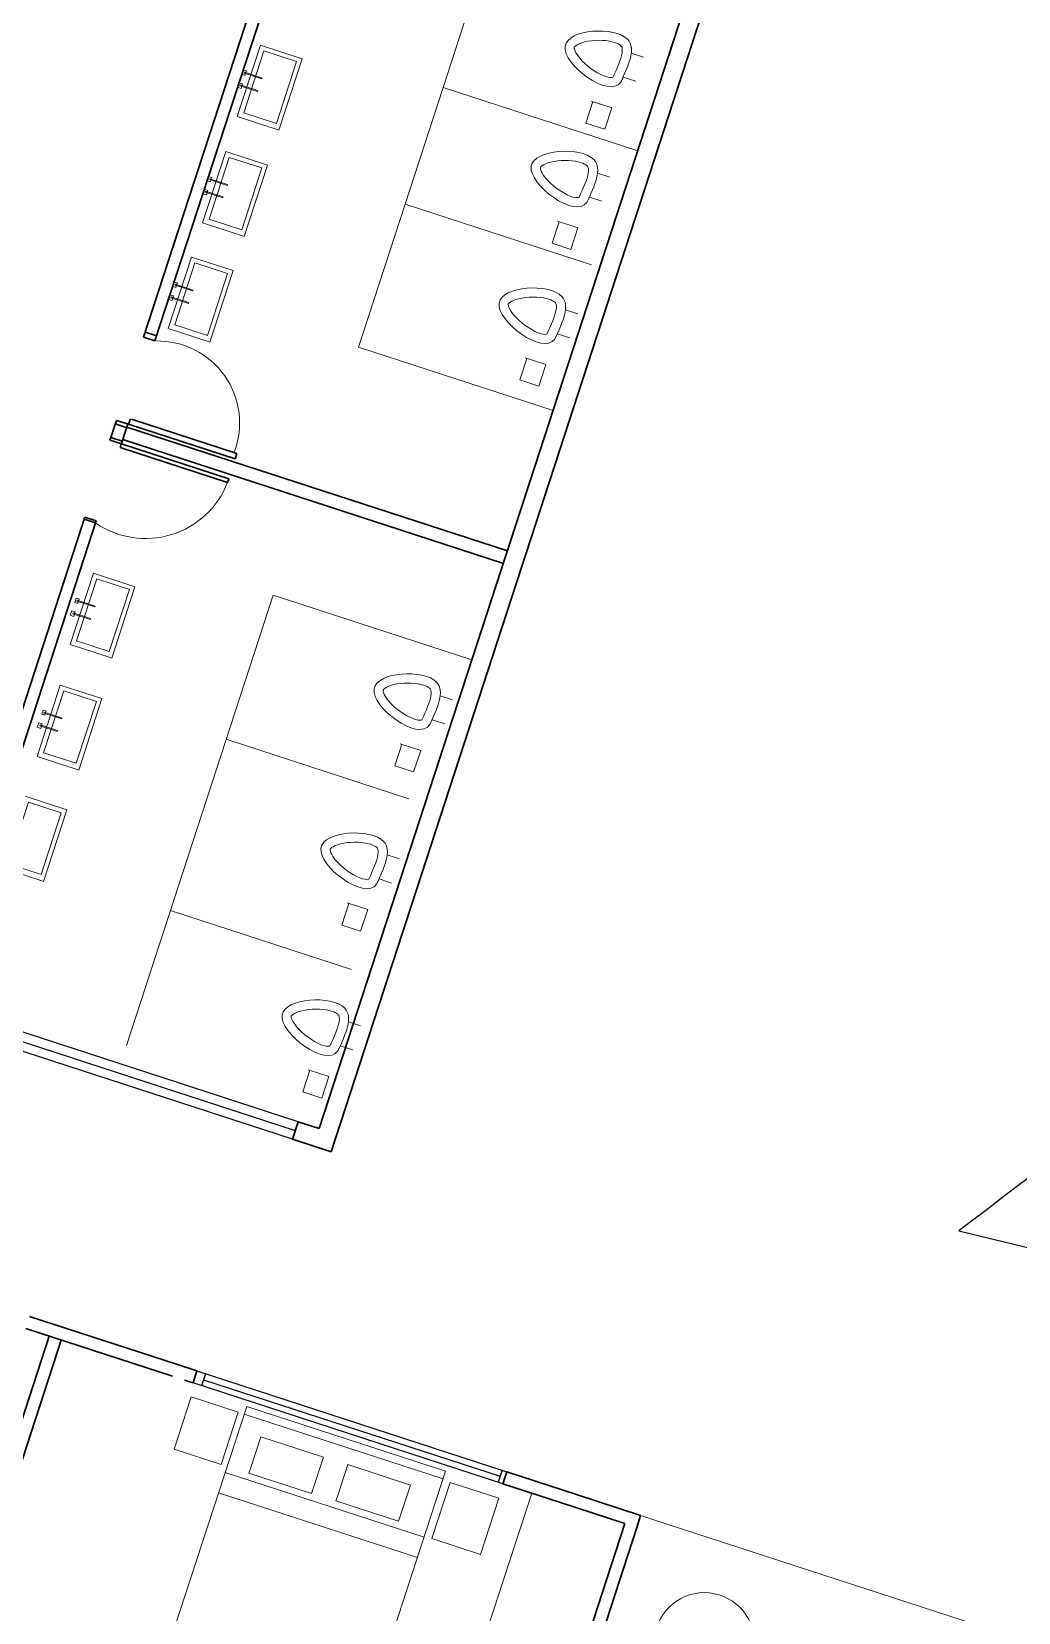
# Model space of a CAD drawing. Header units: metres. Extents: x 329311 to 330425, y 7396637 to 7397287.
# Drawn here: x 329847.75 to 329853.23, y 7397039.15 to 7397047.93 of the extents above; entities that cross this region are included whole.
import ezdxf

# ---------------------------------------------------------------- set-up
doc = ezdxf.new("R2010")
doc.units = ezdxf.units.M
doc.linetypes.add('CACHE2', pattern=[4.7625, 3.175, -1.5875])
doc.layers.get('0').update_dxf_attribs({"lineweight": 18})
for name, color, linetype, lineweight in [('AXES+POTEAUX', 6, 'CACHE2', 13), ('JANELAS', 5, 'Continuous', 25), ('LAYER01', 7, 'Continuous', 13), ('layout', 253, 'Continuous', 13), ('LINHAFINA', 7, 'Continuous', 15), ('LINHAGROSSA', 7, 'Continuous', 30)]:
    doc.layers.add(name, color=color, linetype=linetype, lineweight=lineweight)
doc.layers.add('VEGETAIS', color=3, linetype='Continuous')
pattern_1 = [(341.96263, (329827.33868, 7397103.38185), (0.0540704, 0.16604302), [0.127, -0.047625]), (71.96263, (329827.33868, 7397103.38185), (-0.16604302, 0.0540704), [0.127, -0.047625])]

msp = doc.modelspace()

# ---------------------------------------------------------------- hatches: boundary and pattern name
at = {"layer": 'AXES+POTEAUX'}
h = msp.add_hatch(dxfattribs=at)
h.set_pattern_fill('ANGLE', color=253, scale=0.025)
h.set_pattern_definition(pattern_1)
edge = h.paths.add_edge_path()
edge.add_line((329850.6521, 7397051.5264), (329866.1448, 7397046.453))
edge.add_line((329864.5976, 7397047.8459), (329852.057, 7397051.9296))
edge.add_line((329861.3389, 7397048.907), (329859.8397, 7397049.3952))
edge.add_line((329865.0576, 7397049.1489), (329864.5976, 7397047.8459))
edge.add_line((329866.1448, 7397046.453), (329866.4378, 7397047.3639))
edge.add_line((329866.4378, 7397047.3639), (329869.0187, 7397046.5336))
edge.add_line((329870.9492, 7397047.2304), (329865.0576, 7397049.1489))
edge.add_line((329869.0187, 7397046.5336), (329868.7254, 7397045.6064))
edge.add_line((329868.7254, 7397045.6064), (329874.2876, 7397043.8012))
edge.add_line((329875.0309, 7397044.4484), (329870.5214, 7397045.9169))
edge.add_line((329870.5214, 7397045.9169), (329870.9492, 7397047.2304))
edge.add_line((329874.2876, 7397043.8012), (329873.5994, 7397041.6878))
edge.add_line((329875.298, 7397041.1347), (329875.7585, 7397042.549))
edge.add_line((329875.7585, 7397042.549), (329876.1582, 7397042.4188))
edge.add_line((329876.1582, 7397042.4188), (329876.6974, 7397044.1394))
edge.add_line((329876.6974, 7397044.1394), (329876.5032, 7397044.1659))
edge.add_line((329876.5032, 7397044.1659), (329875.0889, 7397044.6264))
edge.add_line((329875.0889, 7397044.6264), (329875.0309, 7397044.4484))
edge.add_line((329873.5994, 7397041.6878), (329875.298, 7397041.1347))
edge.add_line((329848.3439, 7397053.2343), (329850.9292, 7397052.4026))
edge.add_line((329850.9292, 7397052.4026), (329850.6521, 7397051.5264))
edge.add_line((329852.057, 7397051.9296), (329852.4849, 7397053.2434))
edge.add_line((329852.4849, 7397053.2434), (329832.0228, 7397059.8777))
edge.add_line((329831.3186, 7397057.8526), (329848.0786, 7397052.3955))
edge.add_line((329848.0786, 7397052.3955), (329848.3439, 7397053.2343))
edge.add_line((329831.359, 7397057.8394), (329832.0229, 7397059.8644))
h = msp.add_hatch(dxfattribs=at)
h.set_pattern_fill('ANGLE', color=253, scale=0.025)
h.set_pattern_definition(pattern_1)
edge = h.paths.add_edge_path()
edge.add_line((329826.7385, 7397041.2079), (329842.2426, 7397036.1779))
edge.add_line((329846.8442, 7397037.6251), (329826.8826, 7397044.0928))
edge.add_line((329826.7385, 7397041.2079), (329826.8826, 7397044.0928))
edge.add_line((329844.8123, 7397035.297), (329860.3047, 7397030.2222))
edge.add_line((329859.606, 7397032.0674), (329846.4153, 7397036.308))
edge.add_line((329845.088, 7397036.1686), (329844.8123, 7397035.297))
edge.add_line((329842.5027, 7397037.0002), (329845.088, 7397036.1686))
edge.add_line((329846.4153, 7397036.308), (329846.8442, 7397037.6251))
edge.add_line((329862.8868, 7397029.3806), (329868.6707, 7397027.4942))
edge.add_line((329868.6707, 7397027.4942), (329868.1393, 7397025.8622))
edge.add_line((329868.1393, 7397025.8622), (329869.8371, 7397025.3093))
edge.add_line((329869.8371, 7397025.3093), (329870.2976, 7397026.7236))
edge.add_line((329870.4296, 7397026.6807), (329870.9966, 7397028.5012))
edge.add_line((329870.9966, 7397028.5012), (329869.4474, 7397029.0057))
edge.add_line((329869.3891, 7397028.8268), (329864.8797, 7397030.2953))
edge.add_line((329864.8797, 7397030.2953), (329865.243, 7397031.6298))
edge.add_line((329865.243, 7397031.6298), (329860.0176, 7397033.3314))
edge.add_line((329860.0176, 7397033.3314), (329859.606, 7397032.0674))
edge.add_line((329860.3047, 7397030.2222), (329860.5922, 7397031.1312))
edge.add_line((329860.5922, 7397031.1312), (329863.1775, 7397030.2996))
edge.add_line((329863.1775, 7397030.2996), (329862.8868, 7397029.3806))
edge.add_line((329842.2426, 7397036.1779), (329842.5027, 7397037.0002))
edge.add_line((329869.4474, 7397029.0057), (329869.3891, 7397028.8268))

# ---------------------------------------------------------------- linework, layer by layer
for centre, radius, start, end in [((329848.4461, 7397045.7541), 0.4568, 339.0331, 91.15624), ((329848.3805, 7397045.6021), 0.4886, 235.38384, 338.81012)]:
    msp.add_arc(centre, radius, start, end)
at = {"layer": 'JANELAS'}
for p, q in [((329847.4659, 7397042.3939), (329849.2121, 7397041.8253)), ((329849.2279, 7397041.8737), (329847.4817, 7397042.4424)), ((329849.1964, 7397041.7768), (329847.4501, 7397042.3454)), ((329848.666, 7397040.4891), (329850.3871, 7397039.9286)), ((329848.7127, 7397040.4738), (329848.691, 7397040.4072)), ((329850.3654, 7397039.862), (329848.6443, 7397040.4224)), ((329848.7019, 7397040.4405), (329850.3491, 7397039.9041)), ((329850.36, 7397039.9374), (329850.3383, 7397039.8708))]:
    msp.add_line(p, q, dxfattribs=at)
at = {"layer": 'LAYER01'}
for p, q in [((329850.0326, 7397047.6182), (329850.2545, 7397048.2996)), ((329849.8217, 7397046.9706), (329850.0326, 7397047.6182)), ((329851.1137, 7397047.2662), (329850.0326, 7397047.6182)), ((329849.8217, 7397046.9706), (329849.563, 7397046.1761)), ((329850.8565, 7397046.6336), (329849.8217, 7397046.9706)), ((329849.563, 7397046.1761), (329850.6441, 7397045.824)), ((329849.0885, 7397044.7983), (329848.2738, 7397042.2965)), ((329850.1929, 7397044.4387), (329849.0885, 7397044.7983)), ((329848.828, 7397043.9983), (329849.8421, 7397043.6681)), ((329848.5183, 7397043.0472), (329849.5249, 7397042.7194))]:
    msp.add_line(p, q, dxfattribs=at)
at = {"layer": 'layout'}
for p, q in [((329848.8897, 7397047.4578), (329849.0188, 7397047.8543)), ((329849.0188, 7397047.8543), (329849.2501, 7397047.7789)), ((329849.2501, 7397047.7789), (329849.1208, 7397047.3816)), ((329851.1464, 7397047.7878), (329851.0782, 7397047.81)), ((329848.916, 7397047.6918), (329848.9236, 7397047.7151)), ((329848.9335, 7397047.6861), (329848.916, 7397047.6918)), ((329848.9236, 7397047.7151), (329848.9425, 7397047.709)), ((329848.9292, 7397047.7034), (329848.9277, 7397047.6989)), ((329848.928, 7397047.6988), (329849.0269, 7397047.6666)), ((329849.0284, 7397047.6711), (329848.9292, 7397047.7034)), ((329848.9398, 7397047.7099), (329848.9319, 7397047.6866)), ((329849.0269, 7397047.6666), (329849.0284, 7397047.6711)), ((329851.1029, 7397047.6542), (329851.0331, 7397047.6769)), ((329848.8911, 7397047.6201), (329848.8991, 7397047.6449)), ((329848.9107, 7397047.6137), (329848.8911, 7397047.6201)), ((329848.8991, 7397047.6449), (329848.9188, 7397047.6385)), ((329848.9065, 7397047.6338), (329848.9046, 7397047.6281)), ((329848.9046, 7397047.6281), (329849.0018, 7397047.5965)), ((329849.0037, 7397047.6022), (329848.9065, 7397047.6338)), ((329848.9188, 7397047.6385), (329848.9107, 7397047.6137)), ((329849.0018, 7397047.5965), (329849.0037, 7397047.6022)), ((329850.8648, 7397047.5407), (329850.8258, 7397047.421)), ((329850.9697, 7397047.5065), (329850.8556, 7397047.5437)), ((329850.9307, 7397047.3869), (329850.9697, 7397047.5065)), ((329849.1118, 7397047.3855), (329848.8897, 7397047.4578)), ((329850.8258, 7397047.421), (329850.9307, 7397047.3869)), ((329849.1208, 7397047.3816), (329849.1118, 7397047.3855)), ((329848.6972, 7397046.8665), (329848.8263, 7397047.2629)), ((329848.8263, 7397047.2629), (329849.0576, 7397047.1876)), ((329849.0576, 7397047.1876), (329848.9282, 7397046.7903)), ((329850.9586, 7397047.1203), (329850.8904, 7397047.1425)), ((329848.6985, 7397047.0288), (329848.7066, 7397047.0536)), ((329848.7066, 7397047.0536), (329848.7262, 7397047.0472)), ((329848.7262, 7397047.0472), (329848.7182, 7397047.0224)), ((329848.7235, 7397047.1005), (329848.7311, 7397047.1238)), ((329848.7409, 7397047.0948), (329848.7235, 7397047.1005)), ((329848.7311, 7397047.1238), (329848.75, 7397047.1176)), ((329848.7366, 7397047.1121), (329848.7351, 7397047.1075)), ((329848.7354, 7397047.1074), (329848.8343, 7397047.0752)), ((329848.8358, 7397047.0798), (329848.7366, 7397047.1121)), ((329848.7472, 7397047.1185), (329848.7393, 7397047.0953)), ((329848.8343, 7397047.0752), (329848.8358, 7397047.0798)), ((329848.7182, 7397047.0224), (329848.6985, 7397047.0288)), ((329848.7139, 7397047.0425), (329848.7121, 7397047.0368)), ((329848.7121, 7397047.0368), (329848.8093, 7397047.0051)), ((329848.8111, 7397047.0108), (329848.7139, 7397047.0425)), ((329848.8093, 7397047.0051), (329848.8111, 7397047.0108)), ((329850.9151, 7397046.9866), (329850.8453, 7397047.0094)), ((329850.677, 7397046.8732), (329850.638, 7397046.7535)), ((329850.7818, 7397046.839), (329850.6678, 7397046.8762)), ((329848.9192, 7397046.7942), (329848.6972, 7397046.8665)), ((329848.9282, 7397046.7903), (329848.9192, 7397046.7942)), ((329850.7429, 7397046.7193), (329850.7818, 7397046.839)), ((329850.638, 7397046.7535), (329850.7429, 7397046.7193)), ((329848.5063, 7397046.2803), (329848.6354, 7397046.6767)), ((329848.6354, 7397046.6767), (329848.8667, 7397046.6014)), ((329848.5326, 7397046.5143), (329848.5402, 7397046.5376)), ((329848.5402, 7397046.5376), (329848.5591, 7397046.5315)), ((329848.5457, 7397046.5259), (329848.5442, 7397046.5214)), ((329848.5445, 7397046.5213), (329848.6434, 7397046.4891)), ((329848.6449, 7397046.4936), (329848.5457, 7397046.5259)), ((329848.5563, 7397046.5324), (329848.5485, 7397046.5091)), ((329848.8667, 7397046.6014), (329848.7373, 7397046.2041)), ((329848.5076, 7397046.4426), (329848.5157, 7397046.4674)), ((329848.5273, 7397046.4362), (329848.5076, 7397046.4426)), ((329848.5157, 7397046.4674), (329848.5354, 7397046.461)), ((329848.5231, 7397046.4563), (329848.5212, 7397046.4506)), ((329848.5212, 7397046.4506), (329848.6184, 7397046.419)), ((329848.6202, 7397046.4247), (329848.5231, 7397046.4563)), ((329848.5354, 7397046.461), (329848.5273, 7397046.4362)), ((329848.55, 7397046.5086), (329848.5326, 7397046.5143)), ((329848.6434, 7397046.4891), (329848.6449, 7397046.4936)), ((329848.6184, 7397046.419), (329848.6202, 7397046.4247)), ((329850.7804, 7397046.361), (329850.7121, 7397046.3832)), ((329848.7283, 7397046.208), (329848.5063, 7397046.2803)), ((329848.7373, 7397046.2041), (329848.7283, 7397046.208)), ((329850.7369, 7397046.2274), (329850.667, 7397046.2501)), ((329850.4987, 7397046.1139), (329850.4598, 7397045.9942)), ((329850.6036, 7397046.0798), (329850.4895, 7397046.1169)), ((329850.4598, 7397045.9942), (329850.5646, 7397045.9601)), ((329850.5646, 7397045.9601), (329850.6036, 7397046.0798)), ((329847.9612, 7397044.5248), (329848.0903, 7397044.9213)), ((329848.0903, 7397044.9213), (329848.3216, 7397044.8459)), ((329847.9875, 7397044.7588), (329847.9951, 7397044.7821)), ((329847.9951, 7397044.7821), (329848.014, 7397044.776)), ((329848.0006, 7397044.7704), (329847.9991, 7397044.7659)), ((329847.9994, 7397044.7658), (329848.0983, 7397044.7336)), ((329848.0998, 7397044.7381), (329848.0006, 7397044.7704)), ((329848.0112, 7397044.7769), (329848.0034, 7397044.7536)), ((329848.3216, 7397044.8459), (329848.1922, 7397044.4486)), ((329847.9625, 7397044.6871), (329847.9706, 7397044.7119)), ((329847.9822, 7397044.6807), (329847.9625, 7397044.6871)), ((329847.9706, 7397044.7119), (329847.9903, 7397044.7055)), ((329847.978, 7397044.7008), (329847.9761, 7397044.6951)), ((329847.9761, 7397044.6951), (329848.0733, 7397044.6635)), ((329848.0751, 7397044.6692), (329847.978, 7397044.7008)), ((329847.9903, 7397044.7055), (329847.9822, 7397044.6807)), ((329848.005, 7397044.7531), (329847.9875, 7397044.7588)), ((329848.0983, 7397044.7336), (329848.0998, 7397044.7381)), ((329848.0733, 7397044.6635), (329848.0751, 7397044.6692)), ((329848.1833, 7397044.4525), (329847.9612, 7397044.5248)), ((329848.1922, 7397044.4486), (329848.1833, 7397044.4525)), ((329847.7778, 7397043.903), (329847.9069, 7397044.2994)), ((329847.9069, 7397044.2994), (329848.1382, 7397044.2241)), ((329850.0851, 7397044.2175), (329850.0169, 7397044.2397)), ((329847.8041, 7397044.137), (329847.8117, 7397044.1603)), ((329847.8117, 7397044.1603), (329847.8306, 7397044.1542)), ((329847.8173, 7397044.1486), (329847.8158, 7397044.1441)), ((329847.9164, 7397044.1163), (329847.8173, 7397044.1486)), ((329847.8279, 7397044.1551), (329847.82, 7397044.1318)), ((329848.1382, 7397044.2241), (329848.0089, 7397043.8268)), ((329847.7792, 7397044.0653), (329847.7872, 7397044.0901)), ((329847.7988, 7397044.0589), (329847.7792, 7397044.0653)), ((329847.7872, 7397044.0901), (329847.8069, 7397044.0837)), ((329847.7946, 7397044.079), (329847.7927, 7397044.0733)), ((329847.7927, 7397044.0733), (329847.8899, 7397044.0417)), ((329847.8918, 7397044.0474), (329847.7946, 7397044.079)), ((329847.8069, 7397044.0837), (329847.7988, 7397044.0589)), ((329847.8216, 7397044.1313), (329847.8041, 7397044.137)), ((329847.8161, 7397044.144), (329847.915, 7397044.1118)), ((329847.915, 7397044.1118), (329847.9164, 7397044.1163)), ((329850.0416, 7397044.0838), (329849.9718, 7397044.1066)), ((329847.8899, 7397044.0417), (329847.8918, 7397044.0474)), ((329849.9083, 7397043.9362), (329849.7943, 7397043.9734)), ((329847.9999, 7397043.8307), (329847.7778, 7397043.903)), ((329849.8035, 7397043.9704), (329849.7645, 7397043.8507)), ((329849.8693, 7397043.8165), (329849.9083, 7397043.9362)), ((329848.0089, 7397043.8268), (329847.9999, 7397043.8307)), ((329849.7645, 7397043.8507), (329849.8693, 7397043.8165)), ((329847.712, 7397043.6814), (329847.9433, 7397043.6061)), ((329847.9433, 7397043.6061), (329847.814, 7397043.2088)), ((329847.805, 7397043.2126), (329847.5829, 7397043.2849)), ((329849.7906, 7397043.3332), (329849.7224, 7397043.3554)), ((329847.814, 7397043.2088), (329847.805, 7397043.2126)), ((329849.7471, 7397043.1996), (329849.6773, 7397043.2223)), ((329849.509, 7397043.0861), (329849.47, 7397042.9664)), ((329849.6139, 7397043.052), (329849.4998, 7397043.0891)), ((329849.5749, 7397042.9323), (329849.6139, 7397043.052)), ((329849.47, 7397042.9664), (329849.5749, 7397042.9323)), ((329849.575, 7397042.4063), (329849.5068, 7397042.4285)), ((329849.5315, 7397042.2726), (329849.4617, 7397042.2954)), ((329849.2934, 7397042.1592), (329849.2544, 7397042.0395)), ((329849.3982, 7397042.125), (329849.2842, 7397042.1622)), ((329849.3593, 7397042.0053), (329849.3982, 7397042.125)), ((329849.2544, 7397042.0395), (329849.3593, 7397042.0053)), ((329848.449, 7397038.7783), (329848.942, 7397040.2922)), ((329848.942, 7397040.2922), (329850.0467, 7397039.9325)), ((329848.928, 7397040.2492), (329850.0327, 7397039.8895)), ((329849.0205, 7397040.1233), (329848.963, 7397039.9469)), ((329849.3682, 7397040.0101), (329849.0205, 7397040.1233)), ((329848.963, 7397039.9469), (329848.9546, 7397039.9221)), ((329849.3027, 7397039.8088), (329849.3682, 7397040.0101)), ((329849.5033, 7397039.9688), (329849.4459, 7397039.7924)), ((329849.8511, 7397039.8556), (329849.5033, 7397039.9688)), ((329849.9275, 7397039.5663), (329848.8228, 7397039.926)), ((329848.9546, 7397039.9221), (329849.3027, 7397039.8088)), ((329850.0467, 7397039.9325), (329849.5537, 7397038.4186)), ((329849.7855, 7397039.6543), (329849.8511, 7397039.8556)), ((329849.8905, 7397039.4527), (329848.7858, 7397039.8125)), ((329849.4459, 7397039.7924), (329849.4375, 7397039.7677)), ((329849.4375, 7397039.7677), (329849.7855, 7397039.6543)), ((329849.8148, 7397037.6284), (329850.5252, 7397039.8099))]:
    msp.add_line(p, q, dxfattribs=at)
for points in [[(329848.9259, 7397047.4784), (329849.0379, 7397047.8222), (329849.2189, 7397047.7633), (329849.1069, 7397047.4195)], [(329848.7334, 7397046.8871), (329848.8453, 7397047.2309), (329849.0263, 7397047.1719), (329848.9144, 7397046.8282)], [(329848.5425, 7397046.3009), (329848.6544, 7397046.6447), (329848.8354, 7397046.5858), (329848.7235, 7397046.242)], [(329847.9974, 7397044.5454), (329848.1093, 7397044.8892), (329848.2903, 7397044.8303), (329848.1784, 7397044.4865)], [(329847.814, 7397043.9236), (329847.926, 7397044.2674), (329848.107, 7397044.2085), (329847.995, 7397043.8647)], [(329847.6191, 7397043.3056), (329847.7311, 7397043.6493), (329847.9121, 7397043.5904), (329847.8001, 7397043.2466)], [(329848.8949, 7397040.2594), (329848.633, 7397040.3447), (329848.5387, 7397040.0553), (329848.8006, 7397039.97)], [(329850.3418, 7397039.7821), (329850.0715, 7397039.8701), (329849.97, 7397039.5584), (329850.2403, 7397039.4704)]]:
    msp.add_lwpolyline(points, close=True, dxfattribs=at)
msp.add_circle((329851.4842, 7397038.9795), 0.2781, dxfattribs=at)
for points in [[(329851.0331, 7397047.6769), (329851.0192, 7397047.6482), (329850.7104, 7397047.8481), (329851.0583, 7397047.8855), (329851.0192, 7397047.6482)], [(329850.8453, 7397047.0094), (329850.8314, 7397046.9807), (329850.5226, 7397047.1805), (329850.8705, 7397047.218), (329850.8314, 7397046.9807)], [(329850.667, 7397046.2501), (329850.6532, 7397046.2214), (329850.3444, 7397046.4213), (329850.6922, 7397046.4587), (329850.6532, 7397046.2214)], [(329849.9718, 7397044.1066), (329849.9579, 7397044.0779), (329849.6491, 7397044.2777), (329849.9969, 7397044.3152), (329849.9579, 7397044.0779)], [(329849.6773, 7397043.2223), (329849.6634, 7397043.1936), (329849.3546, 7397043.3935), (329849.7025, 7397043.4309), (329849.6634, 7397043.1936)], [(329849.4617, 7397042.2954), (329849.4478, 7397042.2667), (329849.139, 7397042.4666), (329849.4869, 7397042.504), (329849.4478, 7397042.2667)]]:
    msp.add_spline(points, degree=3, dxfattribs=at)
for points in [[(329850.9757, 7397047.6758), (329850.974, 7397047.6749), (329850.9621, 7397047.6723), (329850.9022, 7397047.6888), (329850.8425, 7397047.7271), (329850.7894, 7397047.7833), (329850.7776, 7397047.799), (329850.763, 7397047.8253), (329850.7609, 7397047.8356), (329850.7609, 7397047.8425), (329850.7603, 7397047.8416), (329850.7694, 7397047.8514), (329850.7831, 7397047.8605), (329850.8438, 7397047.8811), (329850.9078, 7397047.8851), (329850.9769, 7397047.8728), (329850.9946, 7397047.867), (329851.0181, 7397047.8547), (329851.0221, 7397047.8502), (329851.0276, 7397047.8401), (329851.0297, 7397047.8293), (329851.0214, 7397047.7775), (329850.9999, 7397047.7276), (329850.9757, 7397047.6758)], [(329850.7879, 7397047.0083), (329850.7862, 7397047.0074), (329850.7743, 7397047.0048), (329850.7144, 7397047.0213), (329850.6546, 7397047.0596), (329850.6016, 7397047.1158), (329850.5898, 7397047.1314), (329850.5752, 7397047.1578), (329850.5731, 7397047.1681), (329850.573, 7397047.175), (329850.5725, 7397047.1741), (329850.5816, 7397047.1839), (329850.5953, 7397047.193), (329850.656, 7397047.2135), (329850.72, 7397047.2176), (329850.789, 7397047.2053), (329850.8068, 7397047.1995), (329850.8303, 7397047.1872), (329850.8343, 7397047.1826), (329850.8398, 7397047.1726), (329850.8419, 7397047.1618), (329850.8336, 7397047.1099), (329850.8121, 7397047.0601), (329850.7879, 7397047.0083)], [(329850.6097, 7397046.249), (329850.608, 7397046.2481), (329850.596, 7397046.2455), (329850.5362, 7397046.262), (329850.4764, 7397046.3003), (329850.4233, 7397046.3565), (329850.4115, 7397046.3722), (329850.397, 7397046.3985), (329850.3948, 7397046.4088), (329850.3948, 7397046.4157), (329850.3943, 7397046.4148), (329850.4034, 7397046.4247), (329850.4171, 7397046.4337), (329850.4777, 7397046.4543), (329850.5417, 7397046.4583), (329850.6108, 7397046.446), (329850.6285, 7397046.4402), (329850.6521, 7397046.4279), (329850.6561, 7397046.4234), (329850.6615, 7397046.4133), (329850.6637, 7397046.4025), (329850.6553, 7397046.3507), (329850.6338, 7397046.3008), (329850.6097, 7397046.249)], [(329849.9144, 7397044.1055), (329849.9127, 7397044.1046), (329849.9008, 7397044.102), (329849.8409, 7397044.1185), (329849.7811, 7397044.1568), (329849.728, 7397044.213), (329849.7163, 7397044.2287), (329849.7017, 7397044.255), (329849.6995, 7397044.2653), (329849.6995, 7397044.2722), (329849.699, 7397044.2713), (329849.7081, 7397044.2811), (329849.7218, 7397044.2902), (329849.7824, 7397044.3107), (329849.8464, 7397044.3148), (329849.9155, 7397044.3025), (329849.9333, 7397044.2967), (329849.9568, 7397044.2844), (329849.9608, 7397044.2798), (329849.9662, 7397044.2698), (329849.9684, 7397044.259), (329849.96, 7397044.2071), (329849.9386, 7397044.1573), (329849.9144, 7397044.1055)], [(329849.6199, 7397043.2212), (329849.6182, 7397043.2203), (329849.6063, 7397043.2177), (329849.5464, 7397043.2342), (329849.4867, 7397043.2725), (329849.4336, 7397043.3287), (329849.4218, 7397043.3444), (329849.4072, 7397043.3707), (329849.4051, 7397043.381), (329849.4051, 7397043.3879), (329849.4045, 7397043.387), (329849.4136, 7397043.3969), (329849.4273, 7397043.4059), (329849.488, 7397043.4265), (329849.552, 7397043.4305), (329849.6211, 7397043.4182), (329849.6388, 7397043.4124), (329849.6623, 7397043.4001), (329849.6663, 7397043.3956), (329849.6718, 7397043.3855), (329849.6739, 7397043.3747), (329849.6656, 7397043.3229), (329849.6441, 7397043.273), (329849.6199, 7397043.2212)], [(329849.4043, 7397042.2943), (329849.4026, 7397042.2934), (329849.3907, 7397042.2908), (329849.3308, 7397042.3073), (329849.2711, 7397042.3456), (329849.218, 7397042.4018), (329849.2062, 7397042.4175), (329849.1916, 7397042.4438), (329849.1895, 7397042.4541), (329849.1894, 7397042.461), (329849.1889, 7397042.4601), (329849.198, 7397042.4699), (329849.2117, 7397042.479), (329849.2724, 7397042.4995), (329849.3364, 7397042.5036), (329849.4055, 7397042.4913), (329849.4232, 7397042.4855), (329849.4467, 7397042.4732), (329849.4507, 7397042.4686), (329849.4562, 7397042.4586), (329849.4583, 7397042.4478), (329849.45, 7397042.3959), (329849.4285, 7397042.3461), (329849.4043, 7397042.2943)]]:
    msp.add_open_spline(points, degree=3, knots=[0.006653, 0.006653, 0.006653, 0.006653, 0.101555, 0.101555, 0.286179, 0.286179, 0.356381, 0.356381, 0.426582, 0.426582, 0.496783, 0.496783, 0.584163, 0.584163, 0.765346, 0.765346, 0.841931, 0.841931, 0.918517, 0.918517, 1.019343, 1.019343, 1.191805, 1.191805, 1.191805, 1.191805], dxfattribs=at)
at = {"layer": 'LINHAFINA'}
msp.add_line((329851.13, 7397039.6867), (329852.9947, 7397039.0795), dxfattribs=at)
at = {"layer": 'LINHAGROSSA'}
for p, q in [((329849.1898, 7397048.7527), (329848.3692, 7397046.2328)), ((329848.4326, 7397046.2122), (329849.2532, 7397048.732)), ((329849.4106, 7397041.707), (329851.4954, 7397048.1091)), ((329849.3452, 7397041.8355), (329851.3669, 7397048.0437)), ((329848.4413, 7397046.2391), (329848.378, 7397046.2597)), ((329848.4326, 7397046.2122), (329848.3692, 7397046.2328)), ((329848.1875, 7397045.6746), (329848.2185, 7397045.7699)), ((329848.2122, 7397045.7506), (329848.2789, 7397045.7289)), ((329848.2185, 7397045.7699), (329848.2852, 7397045.7482)), ((329848.2396, 7397045.6197), (329848.2818, 7397045.7493)), ((329850.3901, 7397045.0442), (329848.2764, 7397045.7325)), ((329848.8775, 7397045.5553), (329848.2852, 7397045.7482)), ((329848.2862, 7397045.7478), (329848.2961, 7397045.7784)), ((329848.3015, 7397045.7766), (329848.8875, 7397045.5858)), ((329848.1875, 7397045.6746), (329848.1825, 7397045.6595)), ((329848.2459, 7397045.6389), (329848.1825, 7397045.6595)), ((329848.2508, 7397045.654), (329848.1875, 7397045.6746)), ((329848.2536, 7397045.6627), (329850.3674, 7397044.9744)), ((329848.8361, 7397045.4255), (329848.2396, 7397045.6197)), ((329848.2459, 7397045.6389), (329848.8423, 7397045.4446)), ((329848.8875, 7397045.5858), (329848.8775, 7397045.5553)), ((329848.8423, 7397045.4446), (329848.8361, 7397045.4255)), ((329848.0433, 7397045.2319), (329847.1682, 7397042.5445)), ((329847.2315, 7397042.5238), (329848.1067, 7397045.2113)), ((329848.103, 7397045.2), (329848.0396, 7397045.2206)), ((329848.1067, 7397045.2113), (329848.0433, 7397045.2319)), ((329849.1964, 7397041.7768), (329849.2279, 7397041.8737)), ((329849.2279, 7397041.8737), (329849.3452, 7397041.8355)), ((329849.1964, 7397041.7768), (329849.4106, 7397041.707)), ((329847.7149, 7397040.7251), (329848.5301, 7397040.4596)), ((329847.7366, 7397040.7917), (329848.5518, 7397040.5262)), ((329847.0829, 7397038.3411), (329847.8454, 7397040.6826)), ((329847.2103, 7397038.5061), (329847.912, 7397040.6609)), ((329848.5518, 7397040.5262), (329848.666, 7397040.4891)), ((329848.666, 7397040.4891), (329848.6443, 7397040.4224)), ((329848.5968, 7397040.4379), (329848.6443, 7397040.4224)), ((329850.3654, 7397039.862), (329850.3871, 7397039.9286)), ((329850.3654, 7397039.862), (329850.6849, 7397039.7579)), ((329850.3871, 7397039.9286), (329850.7733, 7397039.8029)), ((329850.6849, 7397039.7579), (329851.0417, 7397039.6417)), ((329850.7733, 7397039.8029), (329851.13, 7397039.6867)), ((329851.13, 7397039.6867), (329851.1083, 7397039.62)), ((329850.3313, 7397037.4602), (329851.0417, 7397039.6417)), ((329850.8398, 7397038.7954), (329851.1083, 7397039.62))]:
    msp.add_line(p, q, dxfattribs=at)
at = {"layer": 'VEGETAIS'}
msp.add_spline([(329852.8964, 7397041.2672), (329857.6581, 7397043.125), (329861.0745, 7397040.4459), (329865.2215, 7397042.3465), (329867.8261, 7397036.3211), (329861.7257, 7397038.1446), (329852.8964, 7397041.2672)], degree=3, dxfattribs=at)

doc.saveas('drawing.dxf')
